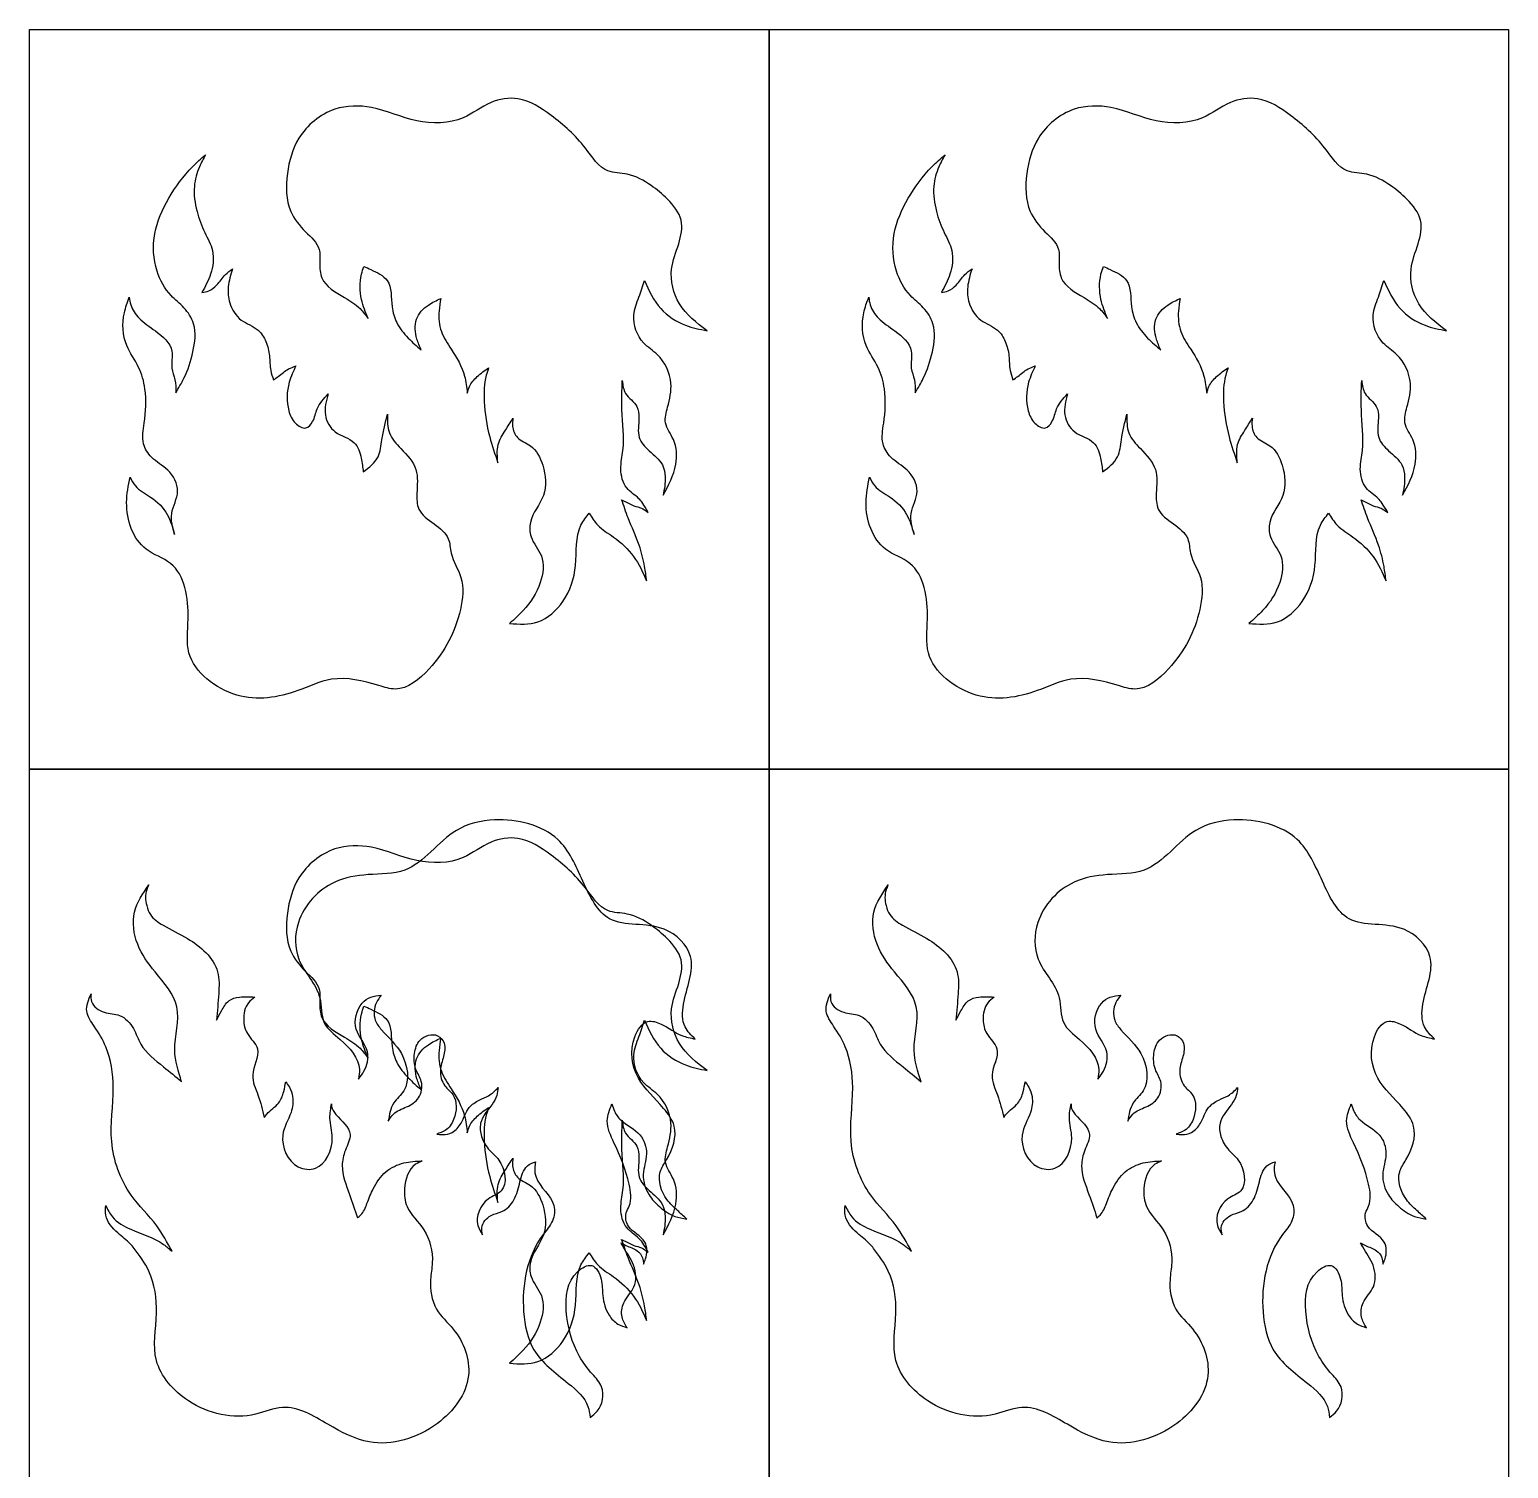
# Model space of a CAD drawing. Header units: millimetres. Extents: x 212 to 5793, y -739 to 2772.
# Drawn here: x 1824.8 to 2214.6, y 1626.2 to 2005.3 of the extents above; entities that cross this region are included whole.
import ezdxf

# ---------------------------------------------------------------- set-up
doc = ezdxf.new("R2010")
doc.units = ezdxf.units.MM
doc.layers.add('Layer1', color=6, linetype='Continuous')
doc.layers.add('Layer2', color=2, linetype='Continuous')

msp = doc.modelspace()

# ---------------------------------------------------------------- linework, layer by layer
at = {"layer": 'Layer1'}
for points in [[(1824.85, 2005.27), (2019.73, 2005.27), (2019.73, 1810.39), (1824.85, 1810.39)], [(2019.73, 2005.27), (2214.61, 2005.27), (2214.61, 1810.39), (2019.73, 1810.39)]]:
    msp.add_lwpolyline(points, close=True, dxfattribs=at)
for points, knots in [([(1986.88, 1939.2), (1986.43, 1937.73), (1985.49, 1934.69), (1983.22, 1929.25), (1985.55, 1922.88), (1991.55, 1919.27), (1994.7, 1912.68), (1993.23, 1906.58), (1991.76, 1901.31), (1995.36, 1896.95), (1995.67, 1889.78), (1993.22, 1885.19), (1991.82, 1882.57), (1992.13, 1884.16), (1992.63, 1886.82), (1991.79, 1891.39), (1988.26, 1893.99), (1984.73, 1897.84), (1985.63, 1902.22), (1985.25, 1906.67), (1981.54, 1908.81), (1981.2, 1911.58), (1981.05, 1912.79), (1980.96, 1910.23), (1980.73, 1904.11), (1981.86, 1896.24), (1980.28, 1889.49), (1981.53, 1884.32), (1985.27, 1882.21), (1986.63, 1880.27), (1987.92, 1878.01), (1986.3, 1879.29), (1984.3, 1879.53), (1982.31, 1880.62), (1980.89, 1881.41), (1981.44, 1879.8), (1982.84, 1875.74), (1985.48, 1870.1), (1986.92, 1864.47), (1987.32, 1861.3), (1987.48, 1860.03), (1986.47, 1862.26), (1984.44, 1866.75), (1979.47, 1871.32), (1974.64, 1874.14), (1973.03, 1876.75), (1972.34, 1877.87), (1971.53, 1876.85), (1968.47, 1872.97), (1969.53, 1864.12), (1966.45, 1854.72), (1959.44, 1848.25), (1953.92, 1848.61), (1951.34, 1848.78), (1952.58, 1849.88), (1955.98, 1852.91), (1959.82, 1858.73), (1960.81, 1866.55), (1956.69, 1870.82), (1956.46, 1877.01), (1961.38, 1882.2), (1960.72, 1889.98), (1957.83, 1895.74), (1953.22, 1897.18), (1951.97, 1900.41), (1952.16, 1902.16), (1952.24, 1902.85), (1951.58, 1901.81), (1950.18, 1899.58), (1947.83, 1895.85), (1948.12, 1892.77), (1948.27, 1891.14), (1947.49, 1893.41), (1945.7, 1898.64), (1944.46, 1906.41), (1944.63, 1912.67), (1945.61, 1915.52), (1945.84, 1916.18), (1944.8, 1915.45), (1942.85, 1914.08), (1940.84, 1911.74), (1940.38, 1910.08), (1940.22, 1909.5), (1940.04, 1911.01), (1939.57, 1915.16), (1936.54, 1920.38), (1932.91, 1925.57), (1932.54, 1930.47), (1933.03, 1933.36), (1933.22, 1934.44), (1932.1, 1933.92), (1929.52, 1932.73), (1926.07, 1929.09), (1926.55, 1924.3), (1927.67, 1921.78), (1928.08, 1920.84), (1926.9, 1921.86), (1924.45, 1923.97), (1921.47, 1927.74), (1919.93, 1932.98), (1920.55, 1939.35), (1915.71, 1941.6), (1913.57, 1942.6), (1912.97, 1942.88), (1912.74, 1942.19), (1911.82, 1939.4), (1911.89, 1934.48), (1913.4, 1930.79), (1914.07, 1929.15), (1913.41, 1930.06), (1911.74, 1932.34), (1907.14, 1935.13), (1901.59, 1938.25), (1901.21, 1943.64), (1901.67, 1948.28), (1897.19, 1952.11), (1892.43, 1957.98), (1892.32, 1967.4), (1895.22, 1977.78), (1904.13, 1985.27), (1916.15, 1985.36), (1926.45, 1980.29), (1938.45, 1980.46), (1945.74, 1986.52), (1954.65, 1987.97), (1963.31, 1982.16), (1970.71, 1975.72), (1975.78, 1967.35), (1983.13, 1967.55), (1988.43, 1964.55), (1993.29, 1960.57), (1997.5, 1955.37), (1996.04, 1948.46), (1993.11, 1941.57), (1995.36, 1932.03), (2000.65, 1928.01), (2003.4, 1925.92), (2001.49, 1926.3), (1996.99, 1927.17), (1990.39, 1931.44), (1988.09, 1936.54), (1986.88, 1939.2)], [0, 0, 0, 0, 4.24922, 8.789836, 15.959878, 20.31073, 27.980775, 33.809536, 37.633473, 42.095901, 48.140928, 56.239165, 56.239165, 56.239165, 60.717812, 63.677374, 68.403311, 72.410399, 77.109626, 79.95561, 84.105424, 87.344551, 87.344551, 87.344551, 94.434009, 104.246302, 108.806888, 113.552447, 117.524303, 120.048167, 120.048167, 120.048167, 121.778435, 126.133799, 126.133799, 126.133799, 130.822562, 137.955323, 143.255729, 146.767618, 146.767618, 146.767618, 153.434439, 160.22738, 165.013931, 168.575018, 168.575018, 168.575018, 172.088586, 181.945532, 191.161409, 198.986237, 205.873624, 205.873624, 205.873624, 210.442143, 218.393424, 224.854655, 230.114093, 233.594583, 240.851895, 248.13797, 253.719454, 257.459708, 260.427232, 262.332861, 262.332861, 262.332861, 265.755427, 269.642854, 274.030697, 274.030697, 274.030697, 280.628215, 289.256423, 295.649435, 297.560564, 297.560564, 297.560564, 301.072894, 304.143099, 305.782712, 305.782712, 305.782712, 309.933687, 317.215251, 322.090643, 327.151969, 330.187547, 330.187547, 330.187547, 333.598967, 338.054411, 342.877194, 345.717645, 345.717645, 345.717645, 350.012414, 354.64872, 358.651494, 365.109826, 369.877133, 371.718104, 371.718104, 371.718104, 373.727863, 379.819215, 384.689626, 384.689626, 384.689626, 387.770929, 392.381118, 399.672847, 403.257578, 406.603087, 411.99318, 418.046041, 427.258088, 436.277892, 447.418093, 456.336042, 467.767931, 479.010449, 486.724632, 493.30375, 502.266547, 513.756812, 521.511743, 526.285111, 532.667779, 537.820212, 543.903389, 549.620289, 555.992909, 564.612145, 573.941991, 573.941991, 573.941991, 579.303335, 586.553981, 594.458711, 594.458711, 594.458711, 594.458711]), ([(2181.76, 1939.2), (2181.31, 1937.73), (2180.37, 1934.69), (2178.1, 1929.25), (2180.43, 1922.88), (2186.43, 1919.27), (2189.58, 1912.68), (2188.11, 1906.58), (2186.64, 1901.31), (2190.24, 1896.95), (2190.55, 1889.78), (2188.1, 1885.19), (2186.7, 1882.57), (2187.01, 1884.16), (2187.51, 1886.82), (2186.67, 1891.39), (2183.14, 1893.99), (2179.61, 1897.84), (2180.51, 1902.22), (2180.13, 1906.67), (2176.42, 1908.81), (2176.08, 1911.58), (2175.93, 1912.79), (2175.84, 1910.23), (2175.61, 1904.11), (2176.74, 1896.24), (2175.16, 1889.49), (2176.41, 1884.32), (2180.15, 1882.21), (2181.51, 1880.27), (2182.8, 1878.01), (2181.18, 1879.29), (2179.18, 1879.53), (2177.19, 1880.62), (2175.77, 1881.41), (2176.32, 1879.8), (2177.72, 1875.74), (2180.36, 1870.1), (2181.8, 1864.47), (2182.2, 1861.3), (2182.36, 1860.03), (2181.35, 1862.26), (2179.32, 1866.75), (2174.35, 1871.32), (2169.52, 1874.14), (2167.91, 1876.75), (2167.22, 1877.87), (2166.41, 1876.85), (2163.35, 1872.97), (2164.41, 1864.12), (2161.33, 1854.72), (2154.32, 1848.25), (2148.8, 1848.61), (2146.22, 1848.78), (2147.46, 1849.88), (2150.86, 1852.91), (2154.7, 1858.73), (2155.69, 1866.55), (2151.57, 1870.82), (2151.34, 1877.01), (2156.26, 1882.2), (2155.6, 1889.98), (2152.71, 1895.74), (2148.1, 1897.18), (2146.85, 1900.41), (2147.04, 1902.16), (2147.12, 1902.85), (2146.46, 1901.81), (2145.06, 1899.58), (2142.71, 1895.85), (2143, 1892.77), (2143.15, 1891.14), (2142.37, 1893.41), (2140.58, 1898.64), (2139.34, 1906.41), (2139.51, 1912.67), (2140.49, 1915.52), (2140.72, 1916.18), (2139.68, 1915.45), (2137.73, 1914.08), (2135.72, 1911.74), (2135.26, 1910.08), (2135.1, 1909.5), (2134.92, 1911.01), (2134.45, 1915.16), (2131.42, 1920.38), (2127.79, 1925.57), (2127.42, 1930.47), (2127.91, 1933.36), (2128.1, 1934.44), (2126.98, 1933.92), (2124.4, 1932.73), (2120.95, 1929.09), (2121.43, 1924.3), (2122.55, 1921.78), (2122.96, 1920.84), (2121.78, 1921.86), (2119.33, 1923.97), (2116.35, 1927.74), (2114.81, 1932.98), (2115.43, 1939.35), (2110.59, 1941.6), (2108.45, 1942.6), (2107.85, 1942.88), (2107.62, 1942.19), (2106.7, 1939.4), (2106.77, 1934.48), (2108.28, 1930.79), (2108.95, 1929.15), (2108.29, 1930.06), (2106.62, 1932.34), (2102.02, 1935.13), (2096.47, 1938.25), (2096.09, 1943.64), (2096.55, 1948.28), (2092.07, 1952.11), (2087.31, 1957.98), (2087.2, 1967.4), (2090.1, 1977.78), (2099.01, 1985.27), (2111.03, 1985.36), (2121.33, 1980.29), (2133.33, 1980.46), (2140.62, 1986.52), (2149.53, 1987.97), (2158.19, 1982.16), (2165.59, 1975.72), (2170.66, 1967.35), (2178.01, 1967.55), (2183.31, 1964.55), (2188.17, 1960.57), (2192.38, 1955.37), (2190.92, 1948.46), (2187.99, 1941.57), (2190.24, 1932.03), (2195.53, 1928.01), (2198.28, 1925.92), (2196.37, 1926.3), (2191.87, 1927.17), (2185.28, 1931.44), (2182.97, 1936.54), (2181.76, 1939.2)], [0, 0, 0, 0, 4.24922, 8.789836, 15.959878, 20.31073, 27.980775, 33.809536, 37.633473, 42.095901, 48.140928, 56.239165, 56.239165, 56.239165, 60.717812, 63.677374, 68.403311, 72.410399, 77.109626, 79.95561, 84.105424, 87.344551, 87.344551, 87.344551, 94.434009, 104.246302, 108.806888, 113.552447, 117.524303, 120.048167, 120.048167, 120.048167, 121.778435, 126.133799, 126.133799, 126.133799, 130.822562, 137.955323, 143.255729, 146.767618, 146.767618, 146.767618, 153.434439, 160.22738, 165.013931, 168.575018, 168.575018, 168.575018, 172.088586, 181.945532, 191.161409, 198.986237, 205.873624, 205.873624, 205.873624, 210.442143, 218.393424, 224.854655, 230.114093, 233.594583, 240.851895, 248.13797, 253.719454, 257.459708, 260.427232, 262.332861, 262.332861, 262.332861, 265.755427, 269.642854, 274.030697, 274.030697, 274.030697, 280.628215, 289.256423, 295.649435, 297.560564, 297.560564, 297.560564, 301.072894, 304.143099, 305.782712, 305.782712, 305.782712, 309.933687, 317.215251, 322.090643, 327.151969, 330.187547, 330.187547, 330.187547, 333.598967, 338.054411, 342.877194, 345.717645, 345.717645, 345.717645, 350.012414, 354.64872, 358.651494, 365.109826, 369.877133, 371.718104, 371.718104, 371.718104, 373.727863, 379.819215, 384.689626, 384.689626, 384.689626, 387.770929, 392.381118, 399.672847, 403.257578, 406.603087, 411.99318, 418.046041, 427.258088, 436.277892, 447.418093, 456.336042, 467.767931, 479.010449, 486.724632, 493.30375, 502.266547, 513.756812, 521.511743, 526.285111, 532.667779, 537.820212, 543.903389, 549.620289, 555.992909, 564.612145, 573.941991, 573.941991, 573.941991, 579.303335, 586.553981, 594.458711, 594.458711, 594.458711, 594.458711]), ([(1912.78, 1888.75), (1912.65, 1889.93), (1912.35, 1892.58), (1910.75, 1897.42), (1905.06, 1898.45), (1902.07, 1903.87), (1903.02, 1907.43), (1903.51, 1909.29), (1902.38, 1908.03), (1900.44, 1905.87), (1899.93, 1902.3), (1897.63, 1899.6), (1894.37, 1901.6), (1892.51, 1905.93), (1892.63, 1911.58), (1894.37, 1915.25), (1895.03, 1916.65), (1894.38, 1916.41), (1892.67, 1915.79), (1890.89, 1914.24), (1889.56, 1913.28), (1889.14, 1912.98), (1888.85, 1913.8), (1888.14, 1915.84), (1888.23, 1919.34), (1887.37, 1923.05), (1885.02, 1926.82), (1880.17, 1928.27), (1877.33, 1932.8), (1876.96, 1937.75), (1877.86, 1940.66), (1878.35, 1942.23), (1877.69, 1941.76), (1876.04, 1940.58), (1874.55, 1938.08), (1872.35, 1936.35), (1870.89, 1936.1), (1870.28, 1936), (1871.13, 1937.56), (1872.97, 1940.94), (1873.71, 1946.86), (1870.77, 1951.99), (1868.7, 1957.52), (1867.82, 1963.57), (1869.25, 1968.67), (1870.67, 1971.26), (1871.25, 1972.31), (1870.07, 1971.27), (1866.29, 1967.94), (1861.29, 1961.13), (1857.08, 1951.72), (1857.54, 1942.24), (1861.24, 1935.58), (1865.75, 1932.14), (1868.99, 1927.15), (1868.11, 1920.25), (1866.15, 1914.2), (1864.12, 1910.83), (1863.36, 1909.57), (1863.38, 1910.74), (1863.43, 1912.97), (1861.84, 1916.43), (1863.26, 1921.56), (1858.38, 1925.87), (1853.81, 1928.62), (1851.52, 1932.04), (1851.23, 1934.08), (1851.13, 1934.74), (1850.63, 1933.4), (1849.12, 1929.36), (1849.48, 1922.32), (1853.87, 1916.65), (1855.78, 1909.58), (1855.4, 1902.82), (1854.2, 1896.48), (1857.04, 1891.91), (1861.75, 1889.59), (1865.06, 1883.59), (1861.46, 1877.99), (1862.56, 1874.1), (1863.08, 1872.23), (1862.56, 1874.05), (1861.45, 1877.93), (1857.35, 1882.11), (1852.9, 1884.18), (1851.76, 1886.53), (1851.36, 1887.36), (1850.9, 1885.16), (1849.55, 1878.65), (1852.95, 1868.25), (1865.39, 1864.52), (1867.27, 1851.95), (1865.31, 1838.19), (1879.14, 1827.46), (1893.57, 1829.75), (1905.27, 1835.52), (1914.24, 1833.33), (1923.23, 1830.42), (1932.88, 1838.51), (1938.31, 1849.04), (1939.62, 1860.71), (1935.69, 1866.16), (1935.65, 1871.89), (1931.43, 1875.11), (1926.93, 1878.18), (1926.83, 1883.84), (1927.55, 1889.8), (1923.11, 1894.46), (1919.09, 1898.71), (1919.16, 1902.22), (1919.19, 1903.95), (1918.62, 1901.75), (1917.67, 1898.07), (1917.2, 1892.09), (1914.34, 1889.93), (1912.78, 1888.75)], [0, 0, 0, 0, 3.375201, 7.529173, 12.855339, 17.631613, 22.827219, 22.827219, 22.827219, 27.366572, 30.660267, 32.884442, 35.678193, 39.127715, 46.101529, 50.397008, 50.397008, 50.397008, 52.325213, 55.410056, 56.87162, 56.87162, 56.87162, 59.281532, 62.838327, 66.468617, 69.822868, 74.622497, 79.716199, 83.56891, 88.125675, 88.125675, 88.125675, 90.360038, 93.723252, 96.116643, 97.809718, 97.809718, 97.809718, 102.752938, 108.524921, 113.326998, 118.820914, 125.009905, 129.925574, 133.237998, 133.237998, 133.237998, 137.595177, 147.244879, 156.514004, 165.737453, 172.553321, 176.919887, 181.477457, 188.334308, 195.16853, 199.246893, 199.246893, 199.246893, 202.464437, 205.389799, 209.527321, 215.880461, 220.989542, 224.841267, 226.691807, 226.691807, 226.691807, 230.66541, 238.704998, 244.774965, 250.242067, 258.639215, 263.646888, 267.482707, 272.540376, 278.247035, 283.847766, 289.065187, 289.065187, 289.065187, 294.267131, 300.160745, 304.787025, 307.289479, 307.289479, 307.289479, 313.57691, 325.924403, 332.789939, 347.001574, 355.314514, 370.922727, 385.821518, 394.513053, 406.240506, 410.332675, 419.930524, 436.354124, 444.175625, 450.602995, 454.156231, 459.195862, 464.398999, 468.286501, 474.056724, 480.370933, 485.109322, 489.729862, 489.729862, 489.729862, 496.120389, 500.397595, 505.573236, 505.573236, 505.573236, 505.573236]), ([(2107.66, 1888.75), (2107.53, 1889.93), (2107.23, 1892.58), (2105.63, 1897.42), (2099.94, 1898.45), (2096.95, 1903.87), (2097.9, 1907.43), (2098.39, 1909.29), (2097.26, 1908.03), (2095.32, 1905.87), (2094.81, 1902.3), (2092.51, 1899.6), (2089.25, 1901.6), (2087.39, 1905.93), (2087.51, 1911.58), (2089.25, 1915.25), (2089.91, 1916.65), (2089.26, 1916.41), (2087.55, 1915.79), (2085.77, 1914.24), (2084.44, 1913.28), (2084.02, 1912.98), (2083.73, 1913.8), (2083.02, 1915.84), (2083.11, 1919.34), (2082.25, 1923.05), (2079.9, 1926.82), (2075.05, 1928.27), (2072.21, 1932.8), (2071.84, 1937.75), (2072.74, 1940.66), (2073.23, 1942.23), (2072.57, 1941.76), (2070.92, 1940.58), (2069.43, 1938.08), (2067.23, 1936.35), (2065.77, 1936.1), (2065.16, 1936), (2066.01, 1937.56), (2067.85, 1940.94), (2068.59, 1946.86), (2065.65, 1951.99), (2063.58, 1957.52), (2062.7, 1963.57), (2064.13, 1968.67), (2065.55, 1971.26), (2066.13, 1972.31), (2064.95, 1971.27), (2061.17, 1967.94), (2056.17, 1961.13), (2051.96, 1951.72), (2052.42, 1942.24), (2056.12, 1935.58), (2060.63, 1932.14), (2063.87, 1927.15), (2062.99, 1920.25), (2061.03, 1914.2), (2059, 1910.83), (2058.24, 1909.57), (2058.26, 1910.74), (2058.31, 1912.97), (2056.72, 1916.43), (2058.14, 1921.56), (2053.26, 1925.87), (2048.7, 1928.62), (2046.4, 1932.04), (2046.11, 1934.08), (2046.01, 1934.74), (2045.51, 1933.4), (2044, 1929.36), (2044.36, 1922.32), (2048.75, 1916.65), (2050.66, 1909.58), (2050.28, 1902.82), (2049.08, 1896.48), (2051.92, 1891.91), (2056.63, 1889.59), (2059.94, 1883.59), (2056.34, 1877.99), (2057.44, 1874.1), (2057.97, 1872.23), (2057.44, 1874.05), (2056.33, 1877.93), (2052.23, 1882.11), (2047.78, 1884.18), (2046.64, 1886.53), (2046.24, 1887.36), (2045.78, 1885.16), (2044.43, 1878.65), (2047.83, 1868.25), (2060.27, 1864.52), (2062.15, 1851.95), (2060.19, 1838.19), (2074.02, 1827.46), (2088.45, 1829.75), (2100.15, 1835.52), (2109.12, 1833.33), (2118.11, 1830.42), (2127.76, 1838.51), (2133.19, 1849.04), (2134.5, 1860.71), (2130.57, 1866.16), (2130.53, 1871.89), (2126.31, 1875.11), (2121.81, 1878.18), (2121.71, 1883.84), (2122.43, 1889.8), (2117.99, 1894.46), (2113.97, 1898.71), (2114.04, 1902.22), (2114.07, 1903.95), (2113.5, 1901.75), (2112.55, 1898.07), (2112.08, 1892.09), (2109.22, 1889.93), (2107.66, 1888.75)], [0, 0, 0, 0, 3.375201, 7.529173, 12.855339, 17.631613, 22.827219, 22.827219, 22.827219, 27.366572, 30.660267, 32.884442, 35.678193, 39.127715, 46.101529, 50.397008, 50.397008, 50.397008, 52.325213, 55.410056, 56.87162, 56.87162, 56.87162, 59.281532, 62.838327, 66.468617, 69.822868, 74.622497, 79.716199, 83.56891, 88.125675, 88.125675, 88.125675, 90.360038, 93.723252, 96.116643, 97.809718, 97.809718, 97.809718, 102.752938, 108.524921, 113.326998, 118.820914, 125.009905, 129.925574, 133.237998, 133.237998, 133.237998, 137.595177, 147.244879, 156.514004, 165.737453, 172.553321, 176.919887, 181.477457, 188.334308, 195.16853, 199.246893, 199.246893, 199.246893, 202.464437, 205.389799, 209.527321, 215.880461, 220.989542, 224.841267, 226.691807, 226.691807, 226.691807, 230.66541, 238.704998, 244.774965, 250.242067, 258.639215, 263.646888, 267.482707, 272.540376, 278.247035, 283.847766, 289.065187, 289.065187, 289.065187, 294.267131, 300.160745, 304.787025, 307.289479, 307.289479, 307.289479, 313.57691, 325.924403, 332.789939, 347.001574, 355.314514, 370.922727, 385.821518, 394.513053, 406.240506, 410.332675, 419.930524, 436.354124, 444.175625, 450.602995, 454.156231, 459.195862, 464.398999, 468.286501, 474.056724, 480.370933, 485.109322, 489.729862, 489.729862, 489.729862, 496.120389, 500.397595, 505.573236, 505.573236, 505.573236, 505.573236]), ([(1986.88, 1744.32), (1986.43, 1742.85), (1985.49, 1739.81), (1983.22, 1734.37), (1985.55, 1728), (1991.55, 1724.39), (1994.7, 1717.8), (1993.23, 1711.7), (1991.76, 1706.43), (1995.36, 1702.07), (1995.67, 1694.9), (1993.22, 1690.31), (1991.82, 1687.69), (1992.13, 1689.28), (1992.63, 1691.94), (1991.79, 1696.51), (1988.26, 1699.11), (1984.73, 1702.96), (1985.63, 1707.34), (1985.25, 1711.79), (1981.54, 1713.93), (1981.2, 1716.7), (1981.05, 1717.91), (1980.96, 1715.35), (1980.73, 1709.23), (1981.86, 1701.36), (1980.28, 1694.61), (1981.53, 1689.44), (1985.27, 1687.33), (1986.63, 1685.39), (1987.92, 1683.13), (1986.3, 1684.41), (1984.3, 1684.65), (1982.31, 1685.74), (1980.89, 1686.53), (1981.44, 1684.92), (1982.84, 1680.86), (1985.48, 1675.22), (1986.92, 1669.59), (1987.32, 1666.42), (1987.48, 1665.15), (1986.47, 1667.38), (1984.44, 1671.86), (1979.47, 1676.44), (1974.64, 1679.26), (1973.03, 1681.87), (1972.34, 1682.99), (1971.53, 1681.97), (1968.47, 1678.09), (1969.53, 1669.24), (1966.45, 1659.84), (1959.44, 1653.37), (1953.92, 1653.73), (1951.34, 1653.89), (1952.58, 1655), (1955.98, 1658.03), (1959.82, 1663.85), (1960.81, 1671.67), (1956.69, 1675.94), (1956.46, 1682.13), (1961.38, 1687.32), (1960.72, 1695.1), (1957.83, 1700.86), (1953.22, 1702.3), (1951.97, 1705.53), (1952.16, 1707.28), (1952.24, 1707.97), (1951.58, 1706.93), (1950.18, 1704.7), (1947.83, 1700.97), (1948.12, 1697.89), (1948.27, 1696.26), (1947.49, 1698.53), (1945.7, 1703.76), (1944.46, 1711.53), (1944.63, 1717.79), (1945.61, 1720.64), (1945.84, 1721.3), (1944.8, 1720.57), (1942.85, 1719.2), (1940.84, 1716.86), (1940.38, 1715.2), (1940.22, 1714.62), (1940.04, 1716.13), (1939.57, 1720.28), (1936.54, 1725.5), (1932.91, 1730.69), (1932.54, 1735.59), (1933.03, 1738.48), (1933.22, 1739.56), (1932.1, 1739.04), (1929.52, 1737.85), (1926.07, 1734.21), (1926.55, 1729.42), (1927.67, 1726.9), (1928.08, 1725.96), (1926.9, 1726.98), (1924.45, 1729.09), (1921.47, 1732.86), (1919.93, 1738.1), (1920.55, 1744.47), (1915.71, 1746.72), (1913.57, 1747.72), (1912.97, 1748), (1912.74, 1747.31), (1911.82, 1744.52), (1911.89, 1739.6), (1913.4, 1735.91), (1914.07, 1734.27), (1913.41, 1735.18), (1911.74, 1737.46), (1907.14, 1740.25), (1901.59, 1743.37), (1901.21, 1748.76), (1901.67, 1753.4), (1897.19, 1757.23), (1892.43, 1763.1), (1892.32, 1772.52), (1895.22, 1782.9), (1904.13, 1790.39), (1916.15, 1790.48), (1926.45, 1785.41), (1938.45, 1785.58), (1945.74, 1791.64), (1954.65, 1793.09), (1963.31, 1787.28), (1970.71, 1780.84), (1975.78, 1772.46), (1983.13, 1772.67), (1988.43, 1769.67), (1993.29, 1765.69), (1997.5, 1760.49), (1996.04, 1753.58), (1993.11, 1746.69), (1995.36, 1737.15), (2000.65, 1733.13), (2003.4, 1731.04), (2001.49, 1731.42), (1996.99, 1732.29), (1990.39, 1736.56), (1988.09, 1741.66), (1986.88, 1744.32)], [0, 0, 0, 0, 4.24922, 8.789836, 15.959878, 20.31073, 27.980775, 33.809536, 37.633473, 42.095901, 48.140928, 56.239165, 56.239165, 56.239165, 60.717812, 63.677374, 68.403311, 72.410399, 77.109626, 79.95561, 84.105424, 87.344551, 87.344551, 87.344551, 94.434009, 104.246302, 108.806888, 113.552447, 117.524303, 120.048167, 120.048167, 120.048167, 121.778435, 126.133799, 126.133799, 126.133799, 130.822562, 137.955323, 143.255729, 146.767618, 146.767618, 146.767618, 153.434439, 160.22738, 165.013931, 168.575018, 168.575018, 168.575018, 172.088586, 181.945532, 191.161409, 198.986237, 205.873624, 205.873624, 205.873624, 210.442143, 218.393424, 224.854655, 230.114093, 233.594583, 240.851895, 248.13797, 253.719454, 257.459708, 260.427232, 262.332861, 262.332861, 262.332861, 265.755427, 269.642854, 274.030697, 274.030697, 274.030697, 280.628215, 289.256423, 295.649435, 297.560564, 297.560564, 297.560564, 301.072894, 304.143099, 305.782712, 305.782712, 305.782712, 309.933687, 317.215251, 322.090643, 327.151969, 330.187547, 330.187547, 330.187547, 333.598967, 338.054411, 342.877194, 345.717645, 345.717645, 345.717645, 350.012414, 354.64872, 358.651494, 365.109826, 369.877133, 371.718104, 371.718104, 371.718104, 373.727863, 379.819215, 384.689626, 384.689626, 384.689626, 387.770929, 392.381118, 399.672847, 403.257578, 406.603087, 411.99318, 418.046041, 427.258088, 436.277892, 447.418093, 456.336042, 467.767931, 479.010449, 486.724632, 493.30375, 502.266547, 513.756812, 521.511743, 526.285111, 532.667779, 537.820212, 543.903389, 549.620289, 555.992909, 564.612145, 573.941991, 573.941991, 573.941991, 579.303335, 586.553981, 594.458711, 594.458711, 594.458711, 594.458711])]:
    msp.add_open_spline(points, degree=3, knots=knots, dxfattribs=at)
at = {"layer": 'Layer2'}
for points in [[(1824.85, 1810.39), (2019.73, 1810.39), (2019.73, 1615.5), (1824.85, 1615.5)], [(2019.73, 1810.39), (2214.61, 1810.39), (2214.61, 1615.5), (2019.73, 1615.5)]]:
    msp.add_lwpolyline(points, close=True, dxfattribs=at)
for points, knots in [([(1998.05, 1691.9), (1996.99, 1692.07), (1994.33, 1692.5), (1990.92, 1694.9), (1987.56, 1698.42), (1985.93, 1703.67), (1988.11, 1708.9), (1986.09, 1715), (1981.24, 1716.87), (1978.98, 1720.01), (1978.51, 1721.57), (1978.31, 1722.21), (1977.72, 1720.73), (1976.34, 1717.3), (1979.8, 1710.12), (1982.73, 1703.28), (1983.69, 1696.36), (1981.64, 1693.11), (1982.44, 1688.76), (1987.71, 1686.96), (1987.68, 1682.24), (1986.86, 1680.47), (1986.66, 1680.04), (1986.61, 1680.6), (1986.5, 1681.93), (1984.88, 1683.99), (1982.52, 1684.56), (1981.17, 1685.4), (1980.75, 1685.66), (1980.94, 1685.29), (1981.97, 1683.27), (1984.58, 1680), (1984.99, 1673.84), (1981.15, 1670.47), (1980.58, 1666.18), (1981.77, 1664.18), (1982.31, 1663.27), (1981.48, 1663.53), (1979.59, 1664.11), (1976.9, 1666.98), (1975.67, 1671.42), (1975.96, 1675.88), (1973.43, 1680.87), (1966.48, 1676.72), (1965.66, 1666.89), (1968.27, 1657.38), (1972.71, 1651.38), (1976.71, 1647.37), (1975.66, 1641.93), (1973.25, 1640.14), (1972.59, 1639.64), (1972.45, 1640.61), (1971.93, 1644.27), (1965.61, 1649.79), (1956.96, 1656), (1953.82, 1671.03), (1956.26, 1683.73), (1963.02, 1691.07), (1963.67, 1697.38), (1958.51, 1700.64), (1957.87, 1705.06), (1958.11, 1706.42), (1958.22, 1707), (1957.44, 1706.69), (1955.17, 1705.79), (1953.98, 1701.46), (1953, 1697.01), (1949.89, 1693.63), (1946.03, 1693.14), (1943.68, 1690.34), (1944.12, 1688.38), (1944.26, 1687.77), (1943.76, 1688.55), (1941.88, 1691.46), (1944.24, 1697.28), (1951.22, 1699.16), (1949.88, 1706.82), (1945.77, 1710), (1943.75, 1713.31), (1943.29, 1718.08), (1946.25, 1721.17), (1948.09, 1724.22), (1948.27, 1725.81), (1948.35, 1726.51), (1947.56, 1725.72), (1946.11, 1724.3), (1943.15, 1723.26), (1940.04, 1721.2), (1939.06, 1717.38), (1936.61, 1714.57), (1934.02, 1714.01), (1932.65, 1714.21), (1932.14, 1714.28), (1932.93, 1714.53), (1934.91, 1715.17), (1937.43, 1718.83), (1937.66, 1724.19), (1933.74, 1727.04), (1932.7, 1731), (1934.01, 1734.57), (1934.63, 1737.99), (1932.05, 1741.24), (1927.34, 1739.65), (1926.05, 1735.4), (1926.23, 1731.41), (1928.67, 1728.03), (1927.9, 1723.53), (1924.27, 1721.29), (1920.9, 1720.18), (1919.79, 1718.34), (1919.39, 1717.67), (1919.67, 1719.38), (1920.17, 1722.5), (1925.45, 1726.69), (1923.94, 1735.89), (1918.66, 1740.3), (1915.34, 1744.6), (1915.67, 1748.39), (1917.07, 1750.25), (1917.54, 1750.87), (1916.59, 1750.77), (1914.72, 1750.58), (1911.17, 1748.06), (1909.69, 1741.55), (1914.8, 1736.72), (1913.62, 1731.44), (1912.05, 1729.42), (1911.54, 1728.76), (1911.67, 1729.62), (1912.27, 1733.62), (1907.72, 1738.71), (1901.43, 1743.24), (1902.23, 1752.31), (1894.58, 1759.12), (1894.74, 1772.02), (1903.25, 1781.12), (1914.22, 1782.95), (1926.85, 1782.57), (1934.63, 1794.72), (1949.57, 1798.25), (1964.77, 1794.51), (1970.39, 1781.29), (1976.91, 1767.75), (1991.21, 1771.06), (2001.83, 1760.53), (1996.93, 1750.94), (1996.74, 1742.74), (1999.24, 1740.31), (2000.26, 1739.31), (1999.05, 1739.56), (1995.79, 1740.22), (1992.4, 1743.08), (1986.98, 1744.8), (1982.71, 1738), (1984.1, 1728.42), (1991.03, 1722.59), (1996.16, 1715.51), (1993.86, 1708.95), (1989.94, 1703.36), (1991.81, 1697.55), (1995.44, 1694.28), (1997.24, 1692.64), (1998.05, 1691.9)], [0, 0, 0, 0, 3.196539, 8.031978, 12.114212, 17.740748, 23.232922, 28.524408, 34.917448, 37.788165, 39.793474, 39.793474, 39.793474, 44.408009, 50.459798, 62.086489, 67.870589, 69.81323, 73.306022, 79.363294, 83.818166, 85.264219, 85.264219, 85.264219, 86.926689, 89.239462, 92.506108, 93.98282, 93.98282, 93.98282, 95.20288, 100.798405, 106.467479, 111.467452, 115.199417, 118.321109, 118.321109, 118.321109, 120.899075, 124.188183, 129.612123, 133.994332, 138.328875, 142.365906, 153.153918, 165.623551, 171.366505, 175.528451, 182.026109, 184.49746, 184.49746, 184.49746, 187.373116, 195.409084, 208.097043, 218.404524, 239.436821, 243.819906, 247.815195, 256.64982, 259.017099, 260.788445, 260.788445, 260.788445, 263.219318, 267.843605, 272.874803, 277.282042, 280.320422, 284.353032, 286.199089, 286.199089, 286.199089, 288.920772, 296.403397, 300.452854, 308.636022, 312.163074, 316.401012, 319.853885, 325.675726, 328.332459, 330.417796, 330.417796, 330.417796, 333.714874, 336.420452, 339.753886, 344.357436, 347.757605, 350.34141, 351.901913, 351.901913, 351.901913, 354.343889, 358.013291, 364.587167, 367.682523, 371.926674, 375.64768, 379.133249, 381.761403, 386.506398, 390.291095, 394.530682, 398.013979, 402.374859, 406.287497, 410.28205, 412.564687, 412.564687, 412.564687, 417.565326, 421.709913, 431.520229, 439.693992, 442.72121, 447.365267, 449.687393, 449.687393, 449.687393, 452.502549, 455.240085, 462.293884, 468.946709, 474.108177, 476.63293, 476.63293, 476.63293, 479.169517, 488.557356, 494.619654, 501.321852, 512.851827, 522.521153, 536.838303, 545.849029, 555.59437, 572.778706, 583.148866, 600.63182, 613.466385, 625.600712, 640.255701, 650.202052, 662.97464, 668.954255, 673.090407, 673.090407, 673.090407, 676.727351, 682.927073, 686.529378, 691.791753, 702.731967, 713.1217, 718.539581, 727.628707, 731.247764, 738.7753, 742.773586, 746.069419, 746.069419, 746.069419, 746.069419]), ([(2192.93, 1691.9), (2191.87, 1692.07), (2189.21, 1692.5), (2185.8, 1694.9), (2182.44, 1698.42), (2180.81, 1703.67), (2182.99, 1708.9), (2180.97, 1715), (2176.12, 1716.87), (2173.86, 1720.01), (2173.39, 1721.57), (2173.19, 1722.21), (2172.6, 1720.73), (2171.22, 1717.3), (2174.68, 1710.12), (2177.61, 1703.28), (2178.57, 1696.36), (2176.52, 1693.11), (2177.32, 1688.76), (2182.59, 1686.96), (2182.56, 1682.24), (2181.74, 1680.47), (2181.54, 1680.04), (2181.49, 1680.6), (2181.38, 1681.93), (2179.76, 1683.99), (2177.4, 1684.56), (2176.05, 1685.4), (2175.63, 1685.66), (2175.82, 1685.29), (2176.85, 1683.27), (2179.46, 1680), (2179.87, 1673.84), (2176.03, 1670.47), (2175.46, 1666.18), (2176.65, 1664.18), (2177.19, 1663.27), (2176.36, 1663.53), (2174.47, 1664.11), (2171.78, 1666.98), (2170.55, 1671.42), (2170.84, 1675.88), (2168.31, 1680.87), (2161.36, 1676.72), (2160.54, 1666.89), (2163.15, 1657.38), (2167.59, 1651.38), (2171.59, 1647.37), (2170.54, 1641.93), (2168.13, 1640.14), (2167.47, 1639.64), (2167.33, 1640.61), (2166.81, 1644.27), (2160.49, 1649.79), (2151.84, 1656), (2148.7, 1671.03), (2151.14, 1683.73), (2157.9, 1691.07), (2158.55, 1697.38), (2153.39, 1700.64), (2152.75, 1705.06), (2152.99, 1706.42), (2153.1, 1707), (2152.32, 1706.69), (2150.05, 1705.79), (2148.86, 1701.46), (2147.88, 1697.01), (2144.77, 1693.63), (2140.91, 1693.14), (2138.56, 1690.34), (2139, 1688.38), (2139.14, 1687.77), (2138.64, 1688.55), (2136.76, 1691.46), (2139.12, 1697.28), (2146.1, 1699.16), (2144.76, 1706.82), (2140.65, 1710), (2138.63, 1713.31), (2138.17, 1718.08), (2141.13, 1721.17), (2142.97, 1724.22), (2143.15, 1725.81), (2143.23, 1726.51), (2142.44, 1725.72), (2140.99, 1724.3), (2138.03, 1723.26), (2134.92, 1721.2), (2133.94, 1717.38), (2131.49, 1714.57), (2128.9, 1714.01), (2127.53, 1714.21), (2127.02, 1714.28), (2127.81, 1714.53), (2129.79, 1715.17), (2132.31, 1718.83), (2132.54, 1724.19), (2128.62, 1727.04), (2127.58, 1731), (2128.89, 1734.57), (2129.51, 1737.99), (2126.93, 1741.24), (2122.22, 1739.65), (2120.93, 1735.4), (2121.11, 1731.41), (2123.55, 1728.03), (2122.78, 1723.53), (2119.15, 1721.29), (2115.78, 1720.18), (2114.67, 1718.34), (2114.27, 1717.67), (2114.55, 1719.38), (2115.05, 1722.5), (2120.33, 1726.69), (2118.82, 1735.89), (2113.54, 1740.3), (2110.22, 1744.6), (2110.55, 1748.39), (2111.95, 1750.25), (2112.42, 1750.87), (2111.47, 1750.77), (2109.6, 1750.58), (2106.05, 1748.06), (2104.57, 1741.55), (2109.68, 1736.72), (2108.5, 1731.44), (2106.93, 1729.42), (2106.42, 1728.76), (2106.55, 1729.62), (2107.15, 1733.62), (2102.6, 1738.71), (2096.31, 1743.24), (2097.11, 1752.31), (2089.46, 1759.12), (2089.62, 1772.02), (2098.13, 1781.12), (2109.1, 1782.95), (2121.73, 1782.57), (2129.51, 1794.72), (2144.45, 1798.25), (2159.65, 1794.51), (2165.27, 1781.29), (2171.79, 1767.75), (2186.09, 1771.06), (2196.71, 1760.53), (2191.81, 1750.94), (2191.62, 1742.74), (2194.12, 1740.31), (2195.14, 1739.31), (2193.93, 1739.56), (2190.67, 1740.22), (2187.28, 1743.08), (2181.86, 1744.8), (2177.59, 1738), (2178.98, 1728.42), (2185.91, 1722.59), (2191.04, 1715.51), (2188.74, 1708.95), (2184.82, 1703.36), (2186.69, 1697.55), (2190.32, 1694.28), (2192.12, 1692.64), (2192.93, 1691.9)], [0, 0, 0, 0, 3.196539, 8.031978, 12.114212, 17.740748, 23.232922, 28.524408, 34.917448, 37.788165, 39.793474, 39.793474, 39.793474, 44.408009, 50.459798, 62.086489, 67.870589, 69.81323, 73.306022, 79.363294, 83.818166, 85.264219, 85.264219, 85.264219, 86.926689, 89.239462, 92.506108, 93.98282, 93.98282, 93.98282, 95.20288, 100.798405, 106.467479, 111.467452, 115.199417, 118.321109, 118.321109, 118.321109, 120.899075, 124.188183, 129.612123, 133.994332, 138.328875, 142.365906, 153.153918, 165.623551, 171.366505, 175.528451, 182.026109, 184.49746, 184.49746, 184.49746, 187.373116, 195.409084, 208.097043, 218.404524, 239.436821, 243.819906, 247.815195, 256.64982, 259.017099, 260.788445, 260.788445, 260.788445, 263.219318, 267.843605, 272.874803, 277.282042, 280.320422, 284.353032, 286.199089, 286.199089, 286.199089, 288.920772, 296.403397, 300.452854, 308.636022, 312.163074, 316.401012, 319.853885, 325.675726, 328.332459, 330.417796, 330.417796, 330.417796, 333.714874, 336.420452, 339.753886, 344.357436, 347.757605, 350.34141, 351.901913, 351.901913, 351.901913, 354.343889, 358.013291, 364.587167, 367.682523, 371.926674, 375.64768, 379.133249, 381.761403, 386.506398, 390.291095, 394.530682, 398.013979, 402.374859, 406.287497, 410.28205, 412.564687, 412.564687, 412.564687, 417.565326, 421.709913, 431.520229, 439.693992, 442.72121, 447.365267, 449.687393, 449.687393, 449.687393, 452.502549, 455.240085, 462.293884, 468.946709, 474.108177, 476.63293, 476.63293, 476.63293, 479.169517, 488.557356, 494.619654, 501.321852, 512.851827, 522.521153, 536.838303, 545.849029, 555.59437, 572.778706, 583.148866, 600.63182, 613.466385, 625.600712, 640.255701, 650.202052, 662.97464, 668.954255, 673.090407, 673.090407, 673.090407, 676.727351, 682.927073, 686.529378, 691.791753, 702.731967, 713.1217, 718.539581, 727.628707, 731.247764, 738.7753, 742.773586, 746.069419, 746.069419, 746.069419, 746.069419]), ([(1911.26, 1692.25), (1910.6, 1694.27), (1909.12, 1698.77), (1906.67, 1704.76), (1907.87, 1710.08), (1910.59, 1715.04), (1906.33, 1718.26), (1904.4, 1720.97), (1904.45, 1722), (1904.46, 1722.23), (1904.22, 1720.98), (1903.66, 1717.97), (1905.58, 1712.23), (1902.23, 1704.46), (1893.57, 1705.24), (1890.07, 1713.47), (1893.87, 1719.14), (1894.54, 1723.67), (1893.52, 1726.4), (1892.69, 1727.59), (1892.36, 1728.08), (1892.21, 1727.21), (1891.88, 1725.24), (1890.61, 1721.93), (1887.93, 1720.41), (1886.92, 1718.93), (1886.7, 1718.6), (1886.24, 1720.61), (1885.39, 1724.34), (1882.46, 1730.2), (1886.62, 1736.37), (1881.98, 1740.27), (1880.95, 1744.61), (1881.76, 1748.46), (1883.6, 1749.9), (1884.21, 1750.37), (1882.87, 1750.46), (1880.56, 1750.61), (1877.01, 1749.67), (1875.5, 1746.85), (1874.55, 1745.09), (1874.12, 1744.28), (1874.33, 1746.6), (1874.71, 1750.8), (1875.08, 1759.31), (1867.79, 1765.55), (1860.9, 1768.61), (1856.73, 1771.39), (1855.43, 1774.94), (1855.23, 1777.82), (1856.06, 1779.49), (1856.27, 1779.9), (1854.69, 1777.63), (1851.44, 1772.95), (1852.73, 1763.83), (1858.19, 1756.42), (1865.76, 1748.04), (1861.99, 1737.18), (1864.05, 1730.79), (1864.93, 1728.07), (1863.37, 1729.38), (1859.65, 1732.48), (1854.29, 1736.55), (1852.47, 1742.31), (1849.06, 1746.1), (1844.43, 1745.87), (1840.91, 1748.31), (1841.01, 1750.53), (1841.04, 1751.26), (1840.38, 1749.68), (1839.11, 1746.67), (1842.34, 1742.14), (1846.02, 1736.11), (1847.59, 1725.32), (1845.18, 1712.07), (1850, 1698.78), (1858.21, 1691.11), (1861.14, 1685.71), (1862.4, 1683.4), (1861.67, 1684.03), (1858.54, 1686.76), (1852.62, 1688.41), (1846.82, 1691.56), (1845.43, 1694.4), (1844.91, 1695.46), (1844.84, 1694.59), (1844.6, 1691.8), (1847.76, 1688.29), (1850.8, 1686.04), (1852.1, 1684.53), (1852.42, 1684.17), (1853.85, 1682.23), (1857.53, 1677.23), (1858.96, 1666.69), (1856.31, 1653.87), (1867.17, 1641.62), (1881.05, 1638.46), (1893.29, 1643.92), (1903.33, 1637.79), (1916.06, 1630.84), (1932.42, 1635.7), (1942.9, 1649.54), (1938.39, 1661.91), (1931.16, 1667.94), (1930.14, 1674.87), (1931.48, 1681.78), (1929.79, 1689.14), (1924.03, 1694.03), (1923.29, 1700.6), (1924.88, 1705.75), (1927.7, 1706.93), (1928.32, 1707.19), (1926.69, 1707.13), (1923.3, 1707), (1918.36, 1704.63), (1915.46, 1700.32), (1913.86, 1696.27), (1912.78, 1693.4), (1911.55, 1692.47), (1911.26, 1692.25)], [0, 0, 0, 0, 6.45362, 14.332581, 18.443809, 22.792013, 29.263753, 31.623852, 32.317985, 32.317985, 32.317985, 36.077152, 41.329729, 50.476662, 55.012232, 64.319351, 70.700888, 74.897221, 77.482566, 79.243301, 79.243301, 79.243301, 81.903568, 85.249926, 89.433044, 90.615788, 90.615788, 90.615788, 96.83973, 102.179378, 109.257094, 114.087335, 117.83854, 122.469624, 124.737689, 124.737689, 124.737689, 128.778406, 131.730828, 135.035412, 137.807285, 137.807285, 137.807285, 144.838836, 150.5676, 162.425243, 169.732667, 174.093043, 176.658879, 180.845673, 182.22022, 182.22022, 182.22022, 190.273954, 198.82821, 207.445733, 218.289723, 229.747262, 238.201754, 238.201754, 238.201754, 244.349277, 252.862184, 257.356486, 262.390712, 266.52425, 270.884626, 272.982671, 272.982671, 272.982671, 277.749576, 282.118619, 288.367954, 299.290315, 313.531592, 328.543482, 339.051045, 346.877913, 346.877913, 346.877913, 349.738954, 359.266875, 365.113023, 368.591723, 368.591723, 368.591723, 371.149103, 376.799415, 381.300528, 382.746601, 382.746601, 382.746601, 389.891062, 401.15136, 413.563374, 427.133337, 445.218472, 452.530331, 465.295225, 477.112568, 495.718606, 510.781202, 523.607987, 530.532753, 538.443932, 542.898912, 551.822709, 559.449673, 564.151449, 571.195537, 573.178213, 573.178213, 573.178213, 578.044512, 583.322326, 588.875649, 593.104804, 596.583874, 597.668231, 597.668231, 597.668231, 597.668231]), ([(2106.15, 1692.25), (2105.48, 1694.27), (2104, 1698.77), (2101.55, 1704.76), (2102.75, 1710.08), (2105.47, 1715.04), (2101.21, 1718.26), (2099.28, 1720.97), (2099.33, 1722), (2099.34, 1722.23), (2099.1, 1720.98), (2098.54, 1717.97), (2100.46, 1712.23), (2097.11, 1704.46), (2088.45, 1705.24), (2084.95, 1713.47), (2088.75, 1719.14), (2089.42, 1723.67), (2088.4, 1726.4), (2087.57, 1727.59), (2087.24, 1728.08), (2087.09, 1727.21), (2086.76, 1725.24), (2085.49, 1721.93), (2082.81, 1720.41), (2081.8, 1718.93), (2081.58, 1718.6), (2081.12, 1720.61), (2080.27, 1724.34), (2077.34, 1730.2), (2081.5, 1736.37), (2076.86, 1740.27), (2075.83, 1744.61), (2076.64, 1748.46), (2078.48, 1749.9), (2079.09, 1750.37), (2077.75, 1750.46), (2075.44, 1750.61), (2071.89, 1749.67), (2070.38, 1746.85), (2069.43, 1745.09), (2069, 1744.28), (2069.21, 1746.6), (2069.59, 1750.8), (2069.96, 1759.31), (2062.67, 1765.55), (2055.78, 1768.61), (2051.61, 1771.39), (2050.31, 1774.94), (2050.11, 1777.82), (2050.94, 1779.49), (2051.15, 1779.9), (2049.57, 1777.63), (2046.32, 1772.95), (2047.61, 1763.83), (2053.07, 1756.42), (2060.64, 1748.04), (2056.87, 1737.18), (2058.93, 1730.79), (2059.81, 1728.07), (2058.25, 1729.38), (2054.53, 1732.48), (2049.17, 1736.55), (2047.35, 1742.31), (2043.94, 1746.1), (2039.31, 1745.87), (2035.79, 1748.31), (2035.89, 1750.53), (2035.92, 1751.26), (2035.26, 1749.68), (2033.99, 1746.67), (2037.22, 1742.14), (2040.9, 1736.11), (2042.47, 1725.32), (2040.06, 1712.07), (2044.88, 1698.78), (2053.09, 1691.11), (2056.02, 1685.71), (2057.28, 1683.4), (2056.55, 1684.03), (2053.42, 1686.76), (2047.5, 1688.41), (2041.7, 1691.56), (2040.31, 1694.4), (2039.79, 1695.46), (2039.72, 1694.59), (2039.48, 1691.8), (2042.64, 1688.29), (2045.68, 1686.04), (2046.98, 1684.53), (2047.3, 1684.17), (2048.73, 1682.23), (2052.41, 1677.23), (2053.84, 1666.69), (2051.19, 1653.87), (2062.05, 1641.62), (2075.93, 1638.46), (2088.17, 1643.92), (2098.21, 1637.79), (2110.94, 1630.84), (2127.3, 1635.7), (2137.78, 1649.54), (2133.27, 1661.91), (2126.04, 1667.94), (2125.02, 1674.87), (2126.36, 1681.78), (2124.67, 1689.14), (2118.91, 1694.03), (2118.17, 1700.6), (2119.76, 1705.75), (2122.58, 1706.93), (2123.2, 1707.19), (2121.57, 1707.13), (2118.18, 1707), (2113.24, 1704.63), (2110.34, 1700.32), (2108.74, 1696.27), (2107.66, 1693.4), (2106.44, 1692.47), (2106.15, 1692.25)], [0, 0, 0, 0, 6.45362, 14.332581, 18.443809, 22.792013, 29.263753, 31.623852, 32.317985, 32.317985, 32.317985, 36.077152, 41.329729, 50.476662, 55.012232, 64.319351, 70.700888, 74.897221, 77.482566, 79.243301, 79.243301, 79.243301, 81.903568, 85.249926, 89.433044, 90.615788, 90.615788, 90.615788, 96.83973, 102.179378, 109.257094, 114.087335, 117.83854, 122.469624, 124.737689, 124.737689, 124.737689, 128.778406, 131.730828, 135.035412, 137.807285, 137.807285, 137.807285, 144.838836, 150.5676, 162.425243, 169.732667, 174.093043, 176.658879, 180.845673, 182.22022, 182.22022, 182.22022, 190.273954, 198.82821, 207.445733, 218.289723, 229.747262, 238.201754, 238.201754, 238.201754, 244.349277, 252.862184, 257.356486, 262.390712, 266.52425, 270.884626, 272.982671, 272.982671, 272.982671, 277.749576, 282.118619, 288.367954, 299.290315, 313.531592, 328.543482, 339.051045, 346.877913, 346.877913, 346.877913, 349.738954, 359.266875, 365.113023, 368.591723, 368.591723, 368.591723, 371.149103, 376.799415, 381.300528, 382.746601, 382.746601, 382.746601, 389.891062, 401.15136, 413.563374, 427.133337, 445.218472, 452.530331, 465.295225, 477.112568, 495.718606, 510.781202, 523.607987, 530.532753, 538.443932, 542.898912, 551.822709, 559.449673, 564.151449, 571.195537, 573.178213, 573.178213, 573.178213, 578.044512, 583.322326, 588.875649, 593.104804, 596.583874, 597.668231, 597.668231, 597.668231, 597.668231])]:
    msp.add_open_spline(points, degree=3, knots=knots, dxfattribs=at)

doc.saveas('drawing.dxf')
